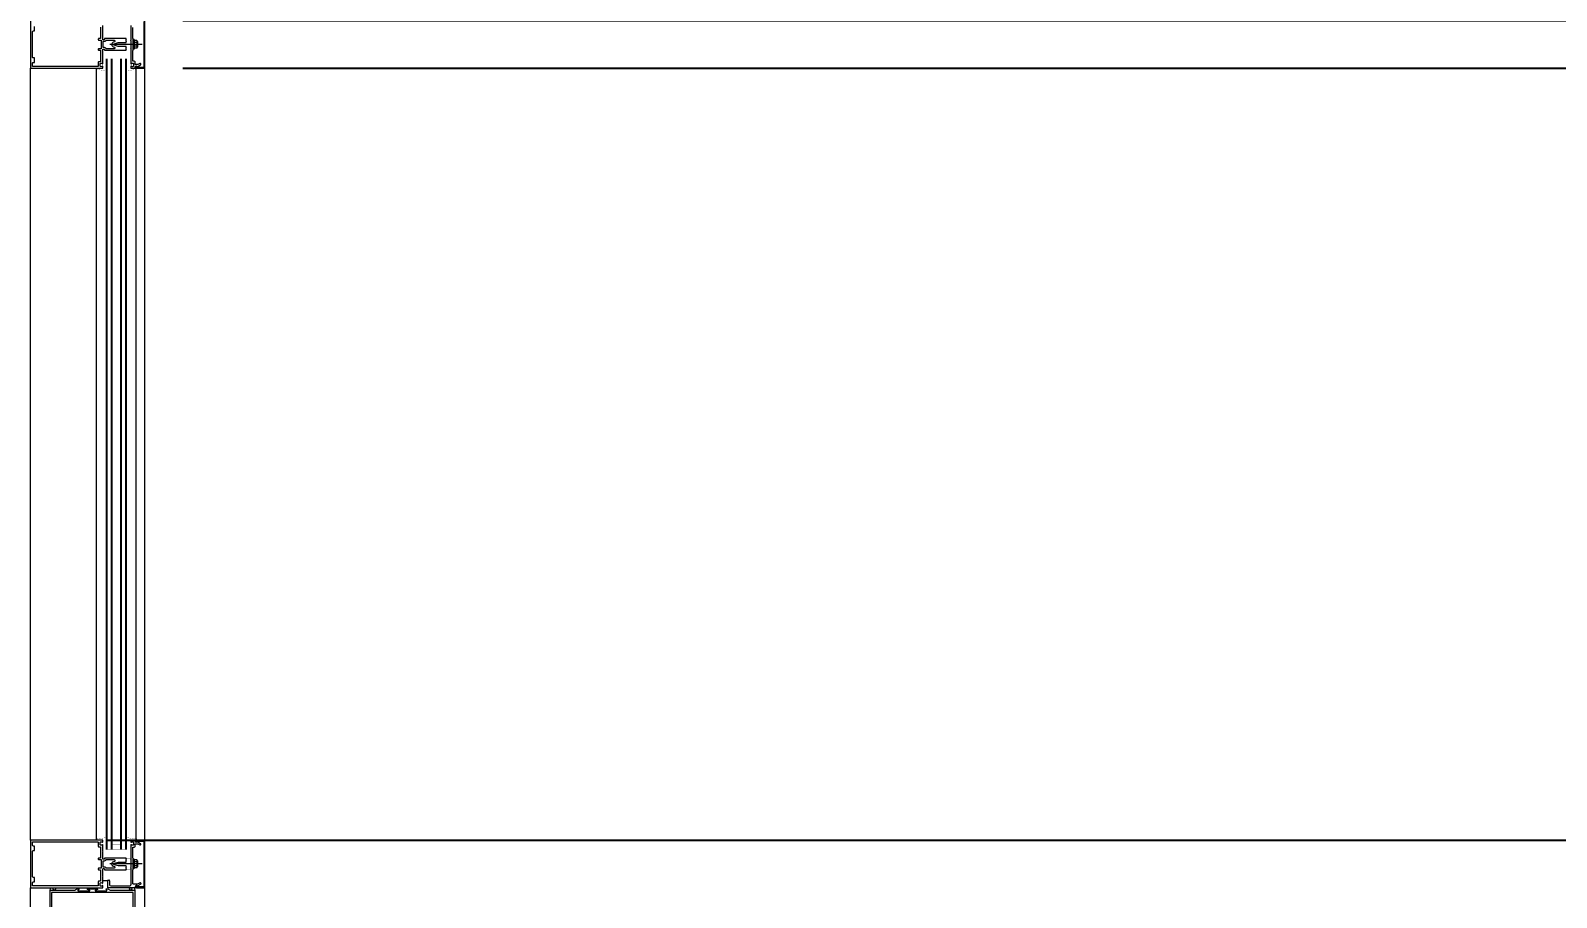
# Model space of a CAD drawing. Header units: inches. Extents: x 3850 to 5846, y -3 to 909.
# Drawn here: x 5628.9 to 5709, y 152.5 to 198 of the extents above; entities that cross this region are included whole.
import ezdxf

# ---------------------------------------------------------------- set-up
doc = ezdxf.new("R2010")
doc.units = ezdxf.units.IN
doc.header["$LTSCALE"] = 0.5
doc.header["$MEASUREMENT"] = 0
doc.layers.get('0').update_dxf_attribs({"lineweight": 18})
doc.layers.get('Defpoints').update_dxf_attribs({"color": 140, "lineweight": 18})
for name, color, linetype, lineweight in [('A-Anno-Dims', 211, 'Continuous', 18), ('A-Detl-Fine', 90, 'Continuous', 18), ('A-Detl-Medm', 31, 'Continuous', 25), ('A-Detl-Thin', 150, 'Continuous', 18), ('A-Detl-Wide', 213, 'Continuous', 50)]:
    doc.layers.add(name, color=color, linetype=linetype, lineweight=lineweight)
doc.styles.add('Arch-Dim', font='romans.shx', dxfattribs={"width": 0.75})
doc.dimstyles.new('Aec-Arch-I-96', dxfattribs={"dimscale": 96, "dimtxt": 0.09375, "dimasz": 0.0625, "dimexe": 0.0625, "dimexo": 0.0625, "dimgap": 0.03125, "dimtad": 1, "dimdec": 4, "dimzin": 3, "dimdsep": 46, "dimlunit": 4, "dimtxsty": 'Arch-Dim', "dimblk": 'ARCHTICK', "dimcen": 0.09375, "dimazin": 2, "dimtfac": 0.75, "dimtdec": 4, "dimtix": 1, "dimtmove": 2, "dimatfit": 2, "dimfxl": 1, "dimtolj": 1, "dimtzin": 0, "dimarcsym": 0})

# ---------------------------------------------------------------- blocks, each defined once
blk = doc.blocks.new('_ArchTick')
at = {"color": 0, "linetype": 'ByBlock', "const_width": 0.15}
blk.add_lwpolyline([(-0.5, -0.5), (0.5, 0.5)], dxfattribs=at)
blk = doc.blocks.new('*D236')
at = {"layer": 'A-Anno-Dims', "color": 0, "lineweight": -2, "transparency": 16777216}
for p, q in [((5636.92, 249.002), (5796.92, 249.002)), ((5794.92, 57), (5794.92, 249.002)), ((5748.92, 57), (5796.92, 57))]:
    blk.add_line(p, q, dxfattribs=at)
at = {"layer": 'Defpoints', "color": 0, "transparency": 16777216}
for p in [(5634.92, 249.002), (5794.92, 249.002), (5746.92, 57)]:
    blk.add_point(p, dxfattribs=at)
at = {"layer": 'A-Anno-Dims', "color": 0, "lineweight": -2, "transparency": 16777216, "xscale": 2, "yscale": 2, "zscale": 2}
for p, rotation in [((5794.92, 249.002), 90), ((5794.92, 57), 270)]:
    blk.add_blockref('_ArchTick', p, dxfattribs=dict(at, rotation=rotation))
at = {"layer": 'A-Anno-Dims', "color": 0, "transparency": 16777216, "insert": (5792.135, 153.001), "char_height": 3, "attachment_point": 5, "rotation": 90, "style": 'Arch-Dim'}
blk.add_mtext('\\A1;16\'-0"', dxfattribs=at)
blk = doc.blocks.new('*D268')
at = {"layer": 'A-Detl-Wide', "color": 0, "lineweight": -2, "transparency": 16777216}
for p, q in [((5636.92, 243), (5784.92, 243)), ((5782.92, 243), (5782.92, 198.499)), ((5636.92, 198.499), (5784.92, 198.499))]:
    blk.add_line(p, q, dxfattribs=at)
at = {"layer": 'Defpoints', "color": 0, "transparency": 16777216}
for p in [(5634.92, 243), (5634.92, 198.499), (5782.92, 198.499)]:
    blk.add_point(p, dxfattribs=at)
at = {"layer": 'A-Detl-Wide', "color": 0, "lineweight": -2, "transparency": 16777216, "xscale": 2, "yscale": 2, "zscale": 2}
for p, rotation in [((5782.92, 243), 90), ((5782.92, 198.499), 270)]:
    blk.add_blockref('_ArchTick', p, dxfattribs=dict(at, rotation=rotation))
at = {"layer": 'A-Detl-Wide', "color": 0, "transparency": 16777216, "insert": (5779.295, 220.75), "char_height": 3, "attachment_point": 5, "rotation": 90, "style": 'Arch-Dim'}
blk.add_mtext('\\A1;3\'-8{\\H0.750000x;\\S1/2;}"', dxfattribs=at)
blk = doc.blocks.new('*D269')
at = {"layer": 'A-Detl-Wide', "color": 0, "lineweight": -2, "transparency": 16777216}
for p, q in [((5782.92, 198.499), (5782.92, 200.499)), ((5636.92, 198.499), (5784.92, 198.499)), ((5782.92, 198.499), (5782.92, 195.999)), ((5636.92, 195.999), (5784.92, 195.999)), ((5782.92, 195.999), (5782.92, 193.999))]:
    blk.add_line(p, q, dxfattribs=at)
at = {"layer": 'Defpoints', "color": 0, "transparency": 16777216}
for p in [(5634.92, 198.499), (5634.92, 195.999), (5782.92, 195.999)]:
    blk.add_point(p, dxfattribs=at)
at = {"layer": 'A-Detl-Wide', "color": 0, "lineweight": -2, "transparency": 16777216, "xscale": 2, "yscale": 2, "zscale": 2}
for p, rotation in [((5782.92, 198.499), 270), ((5782.92, 195.999), 90)]:
    blk.add_blockref('_ArchTick', p, dxfattribs=dict(at, rotation=rotation))
at = {"layer": 'A-Detl-Wide', "color": 0, "transparency": 16777216, "insert": (5779.295, 197.249), "char_height": 3, "attachment_point": 5, "rotation": 90, "style": 'Arch-Dim'}
blk.add_mtext('\\A1;2{\\H0.750000x;\\S1/2;}"', dxfattribs=at)
blk = doc.blocks.new('*D270')
at = {"layer": 'A-Detl-Wide', "color": 0, "lineweight": -2, "transparency": 16777216}
for p, q in [((5782.92, 155.5), (5782.92, 157.5)), ((5632.92, 155.5), (5784.92, 155.5)), ((5782.92, 155.5), (5782.92, 151)), ((5632.396, 151), (5784.92, 151)), ((5782.92, 151), (5782.92, 149))]:
    blk.add_line(p, q, dxfattribs=at)
at = {"layer": 'Defpoints', "color": 0, "transparency": 16777216}
for p in [(5630.92, 155.5), (5630.396, 151), (5782.92, 151)]:
    blk.add_point(p, dxfattribs=at)
at = {"layer": 'A-Detl-Wide', "color": 0, "lineweight": -2, "transparency": 16777216, "xscale": 2, "yscale": 2, "zscale": 2}
for p, rotation in [((5782.92, 155.5), 270), ((5782.92, 151), 90)]:
    blk.add_blockref('_ArchTick', p, dxfattribs=dict(at, rotation=rotation))
at = {"layer": 'A-Detl-Wide', "color": 0, "transparency": 16777216, "insert": (5779.295, 153.25), "char_height": 3, "attachment_point": 5, "rotation": 90, "style": 'Arch-Dim'}
blk.add_mtext('\\A1;4{\\H0.750000x;\\S1/2;}"', dxfattribs=at)
blk = doc.blocks.new('*D272')
at = {"layer": 'A-Detl-Wide', "color": 0, "lineweight": -2, "transparency": 16777216}
for p, q in [((5636.92, 195.999), (5784.92, 195.999)), ((5782.92, 195.999), (5782.92, 155.5)), ((5632.92, 155.5), (5784.92, 155.5))]:
    blk.add_line(p, q, dxfattribs=at)
at = {"layer": 'Defpoints', "color": 0, "transparency": 16777216}
for p in [(5634.92, 195.999), (5630.92, 155.5), (5782.92, 155.5)]:
    blk.add_point(p, dxfattribs=at)
at = {"layer": 'A-Detl-Wide', "color": 0, "lineweight": -2, "transparency": 16777216, "xscale": 2, "yscale": 2, "zscale": 2}
for p, rotation in [((5782.92, 195.999), 90), ((5782.92, 155.5), 270)]:
    blk.add_blockref('_ArchTick', p, dxfattribs=dict(at, rotation=rotation))
at = {"layer": 'A-Detl-Wide', "color": 0, "transparency": 16777216, "insert": (5779.295, 175.749), "char_height": 3, "attachment_point": 5, "rotation": 90, "style": 'Arch-Dim'}
blk.add_mtext('\\A1;3\'-4{\\H0.750000x;\\S1/2;}"', dxfattribs=at)

msp = doc.modelspace()

# ---------------------------------------------------------------- linework, layer by layer
at = {"layer": 'A-Detl-Fine'}
for p, q in [((5634.78148, 197.24921), (5633.08767, 197.24921)), ((5634.35576, 197.50603), (5634.31576, 197.50603)), ((5634.31576, 197.50603), (5634.31576, 197.00603)), ((5634.35576, 197.50603), (5634.35576, 197.00603)), ((5634.49544, 197.45894), (5634.35576, 197.45894)), ((5634.49544, 197.35748), (5634.35576, 197.35748)), ((5634.49544, 197.15456), (5634.35576, 197.15456)), ((5634.49544, 197.05311), (5634.35576, 197.05311)), ((5634.49937, 197.44262), (5634.49937, 197.06943)), ((5634.51807, 197.44262), (5634.49937, 197.44262)), ((5634.51807, 197.06943), (5634.49937, 197.06943)), ((5634.53037, 197.40821), (5634.53037, 197.10383)), ((5634.35576, 197.00603), (5634.31576, 197.00603)), ((5632.38015, 195.9402), (5632.38015, 195.99921)), ((5632.38016, 155.49998), (5632.38015, 195.9402)), ((5634.45967, 155.49998), (5634.45966, 195.93872)), ((5634.47014, 195.9402), (5634.47014, 196.001)), ((5632.38041, 155.55899), (5632.38041, 155.49998)), ((5634.4704, 155.55899), (5634.4704, 155.4982)), ((5634.78174, 154.24998), (5633.08793, 154.24998)), ((5634.35603, 154.50679), (5634.31603, 154.50679)), ((5634.31603, 154.50679), (5634.31603, 154.00679)), ((5634.35603, 154.00679), (5634.31603, 154.00679)), ((5634.35603, 154.50679), (5634.35603, 154.00679)), ((5634.49571, 154.4597), (5634.35603, 154.4597)), ((5634.49571, 154.35825), (5634.35603, 154.35825)), ((5634.49571, 154.15533), (5634.35603, 154.15533)), ((5634.49571, 154.05387), (5634.35603, 154.05387)), ((5634.49963, 154.44338), (5634.49963, 154.07019)), ((5634.51834, 154.44338), (5634.49963, 154.44338)), ((5634.51834, 154.07019), (5634.49963, 154.07019)), ((5634.53063, 154.40897), (5634.53063, 154.1046)), ((5632.97143, 153.36998), (5632.72143, 153.36998))]:
    msp.add_line(p, q, dxfattribs=at)
at = {"layer": 'A-Detl-Fine', "const_width": 0.01111}
for points in [[(5633.94268, 197.55508), (5634.18697, 197.55508)], [(5632.72138, 196.46791), (5632.9199, 196.46791)], [(5634.18675, 196.46791), (5633.94243, 196.46791)], [(5634.18697, 196.94334), (5633.94268, 196.94334)], [(5632.9199, 195.86371), (5632.38015, 195.9402)], [(5633.9199, 195.86223), (5634.47014, 195.9402)], [(5632.92017, 155.63548), (5632.38041, 155.55899)], [(5633.92017, 155.63696), (5634.4704, 155.55899)], [(5632.72165, 155.03129), (5632.92017, 155.03129)], [(5634.18701, 155.03129), (5633.9427, 155.03129)], [(5633.94294, 154.55585), (5634.18724, 154.55585)], [(5634.18724, 153.94411), (5633.94294, 153.94411)]]:
    msp.add_lwpolyline(points, dxfattribs=at)
at = {"layer": 'A-Detl-Fine', "linetype": 'Continuous', "const_width": 0.01111}
for points in [[(5633.94268, 197.49402), (5633.94268, 197.55508)], [(5633.94268, 196.94334), (5633.94268, 197.00443)], [(5633.94294, 154.49478), (5633.94294, 154.55585)], [(5633.94294, 153.94411), (5633.94294, 154.0052)]]:
    msp.add_lwpolyline(points, dxfattribs=at)
at = {"layer": 'A-Detl-Fine'}
for centre in [(5630.17017, 152.93748), (5634.17, 152.93748)]:
    msp.add_circle(centre, 0.0625, dxfattribs=at)
for centre, radius, start, end in [((5634.47606, 197.40821), 0.05431, 290.9107, 69.0893), ((5634.36552, 197.25603), 0.16485, 322.0123, 37.9877), ((5634.47606, 197.10383), 0.05431, 290.9107, 69.0893), ((5634.47632, 154.40897), 0.05431, 290.9107, 69.0893), ((5634.36578, 154.25679), 0.16485, 322.0123, 37.9877), ((5634.47632, 154.1046), 0.05431, 290.9107, 69.0893), ((5629.87479, 152.93748), 0.09338, 317.9864211, 42.0135789), ((5634.46555, 152.93748), 0.09338, 137.9864211, 222.0135789)]:
    msp.add_arc(centre, radius, start, end, dxfattribs=at)
at = {"layer": 'A-Detl-Medm', "linetype": 'Continuous'}
for p, q in [((5632.91991, 155.01137), (5632.9199, 196.48783)), ((5633.1699, 196.48783), (5633.16991, 155.01137)), ((5633.66991, 155.01137), (5633.6699, 196.48783)), ((5633.9199, 196.48783), (5633.91991, 155.01137))]:
    msp.add_line(p, q, dxfattribs=at)
at = {"layer": 'A-Detl-Medm', "linetype": 'Continuous', "const_width": 0.01111}
for points in [[(5632.9199, 196.48783), (5633.9199, 196.48783)], [(5633.1699, 196.24353), (5633.6699, 196.24353)], [(5632.92017, 155.01137), (5633.92017, 155.01137)], [(5633.17017, 155.25566), (5633.67017, 155.25566)]]:
    msp.add_lwpolyline(points, dxfattribs=at)
at = {"layer": 'A-Detl-Thin'}
for p, q in [((5628.91958, 198.49921), (5628.91958, 195.99921)), ((5629.01731, 196.6002), (5629.01731, 197.8982)), ((5629.01731, 197.8982), (5629.01735, 197.8982)), ((5629.01735, 197.8982), (5629.02533, 197.92779)), ((5629.02533, 197.92779), (5629.04636, 197.94883)), ((5629.04636, 197.94883), (5629.07595, 197.95683)), ((5629.07595, 197.95683), (5629.07595, 197.95684)), ((5629.07595, 197.95684), (5629.13458, 197.95684)), ((5629.13458, 197.95684), (5629.13458, 198.1865)), ((5632.599, 198.15228), (5632.599, 197.55508)), ((5632.70649, 197.88844), (5632.72116, 197.90311)), ((5632.72116, 197.87378), (5632.70649, 197.88844)), ((5632.72116, 197.90311), (5632.72116, 198.24708)), ((5632.72116, 197.50623), (5632.72116, 197.87378)), ((5634.86126, 198.45033), (5634.86126, 196.04807)), ((5634.9199, 195.99921), (5634.9199, 198.49921)), ((5632.47688, 197.53554), (5632.47685, 197.53554)), ((5632.47685, 197.53554), (5632.47685, 197.49645)), ((5632.47685, 197.49645), (5632.47686, 197.49645)), ((5632.47686, 197.49645), (5632.47954, 197.4866)), ((5632.47954, 197.54539), (5632.47688, 197.53554)), ((5632.48654, 197.55239), (5632.47954, 197.54539)), ((5632.47954, 197.4866), (5632.48654, 197.4796)), ((5632.49639, 197.55506), (5632.48654, 197.55239)), ((5632.48654, 197.4796), (5632.49639, 197.47694)), ((5632.599, 197.55508), (5632.49639, 197.55508)), ((5632.49639, 197.55508), (5632.49639, 197.55506)), ((5632.49639, 197.47694), (5632.49639, 197.47692)), ((5632.49639, 197.47692), (5632.62343, 197.47692)), ((5632.62343, 197.47692), (5632.62343, 197.02153)), ((5632.72249, 197.5013), (5632.72116, 197.50623)), ((5632.78565, 197.39874), (5632.72116, 197.39874)), ((5632.72116, 197.39874), (5632.72116, 197.09971)), ((5632.72116, 197.09971), (5632.78565, 197.09971)), ((5632.726, 197.4978), (5632.72249, 197.5013)), ((5632.73092, 197.49646), (5632.726, 197.4978)), ((5632.73092, 197.49645), (5632.73092, 197.49646)), ((5632.78565, 197.49645), (5632.73092, 197.49645)), ((5632.78565, 197.09971), (5632.78563, 197.09969)), ((5632.78563, 197.09969), (5632.82433, 197.09253)), ((5632.79058, 197.49781), (5632.78565, 197.49648)), ((5632.78565, 197.49648), (5632.78565, 197.49645)), ((5632.78569, 197.39875), (5632.78565, 197.39874)), ((5632.82438, 197.40595), (5632.78569, 197.39875)), ((5632.79408, 197.5013), (5632.79058, 197.49781)), ((5632.7954, 197.50623), (5632.79408, 197.5013)), ((5632.79542, 197.50623), (5632.7954, 197.50623)), ((5632.79543, 197.54532), (5632.79542, 197.54532)), ((5632.79542, 197.54532), (5632.79542, 197.50623)), ((5632.79678, 197.55024), (5632.79543, 197.54532)), ((5632.80028, 197.55374), (5632.79678, 197.55024)), ((5632.8052, 197.55508), (5632.80028, 197.55374)), ((5633.94268, 197.55508), (5632.8052, 197.55508)), ((5632.82433, 197.09253), (5632.85738, 197.07231)), ((5632.85742, 197.4262), (5632.82438, 197.40595)), ((5632.85738, 197.07231), (5632.88138, 197.04111)), ((5632.8814, 197.45741), (5632.85742, 197.4262)), ((5632.8814, 197.45737), (5632.8814, 197.45741)), ((5633.33434, 197.45737), (5632.8814, 197.45737)), ((5633.18254, 197.27407), (5633.19946, 197.321)), ((5633.18254, 197.22436), (5633.18254, 197.27407)), ((5633.19946, 197.17743), (5633.18254, 197.22436)), ((5633.19946, 197.321), (5633.23329, 197.35956)), ((5633.23329, 197.13886), (5633.19946, 197.17743)), ((5633.23329, 197.35956), (5633.28404, 197.3842)), ((5633.28404, 197.11422), (5633.23329, 197.13886)), ((5633.28164, 197.26629), (5633.30933, 197.2898)), ((5633.28164, 197.23214), (5633.28164, 197.26629)), ((5633.30933, 197.20863), (5633.28164, 197.23214)), ((5633.28403, 197.38422), (5633.34192, 197.39972)), ((5633.28404, 197.3842), (5633.28403, 197.38422)), ((5633.34192, 197.0987), (5633.28403, 197.11422)), ((5633.28403, 197.11422), (5633.28404, 197.11422)), ((5633.30933, 197.28982), (5633.52247, 197.34694)), ((5633.30933, 197.2898), (5633.30933, 197.28982)), ((5633.30933, 197.20861), (5633.30933, 197.20863)), ((5633.52247, 197.1515), (5633.30933, 197.20861)), ((5633.33434, 197.45733), (5633.33434, 197.45737)), ((5633.35888, 197.44437), (5633.33434, 197.45733)), ((5633.33434, 197.04109), (5633.35889, 197.05406)), ((5633.34192, 197.39972), (5633.34193, 197.39974)), ((5633.34192, 197.09868), (5633.34192, 197.0987)), ((5633.36227, 197.07981), (5633.34192, 197.09868)), ((5633.34193, 197.39974), (5633.36228, 197.41863)), ((5633.36228, 197.41863), (5633.35888, 197.44437)), ((5633.35889, 197.05406), (5633.36227, 197.07981)), ((5633.52247, 197.34694), (5633.94268, 197.34694)), ((5633.94268, 197.1515), (5633.52247, 197.1515)), ((5633.94268, 197.51599), (5633.94268, 197.55508)), ((5633.95734, 197.50135), (5633.94268, 197.51599)), ((5633.94268, 197.48668), (5633.95734, 197.50135)), ((5633.94268, 197.41534), (5633.94268, 197.48668)), ((5633.95734, 197.40068), (5633.94268, 197.41534)), ((5633.94268, 197.38604), (5633.95734, 197.40068)), ((5633.94268, 197.34694), (5633.94268, 197.38604)), ((5633.94268, 197.11241), (5633.94268, 197.1515)), ((5633.95734, 197.09774), (5633.94268, 197.11241)), ((5633.94268, 197.08308), (5633.95734, 197.09774)), ((5633.94268, 197.01176), (5633.94268, 197.08308)), ((5629.01735, 196.6002), (5629.01731, 196.6002)), ((5629.01731, 196.09694), (5629.01731, 196.25329)), ((5629.01731, 196.25329), (5629.01735, 196.25329)), ((5629.02533, 196.57062), (5629.01735, 196.6002)), ((5629.01735, 196.25329), (5629.02533, 196.28287)), ((5629.04636, 196.54958), (5629.02533, 196.57062)), ((5629.02533, 196.28287), (5629.04636, 196.30391)), ((5629.07595, 196.54158), (5629.04636, 196.54958)), ((5629.04636, 196.30391), (5629.07595, 196.31191)), ((5629.07595, 196.54156), (5629.07595, 196.54158)), ((5629.13458, 196.54156), (5629.07595, 196.54156)), ((5629.07595, 196.31191), (5629.07595, 196.31193)), ((5629.07595, 196.31193), (5629.13458, 196.31193)), ((5629.13458, 196.31193), (5629.13458, 196.54156)), ((5632.47688, 197.00198), (5632.47685, 197.00198)), ((5632.47685, 197.00198), (5632.47685, 196.96289)), ((5632.47685, 196.96289), (5632.47686, 196.96289)), ((5632.47688, 196.32657), (5632.47685, 196.32657)), ((5632.47685, 196.32657), (5632.47685, 196.12625)), ((5632.47686, 196.96289), (5632.47954, 196.95304)), ((5632.47954, 197.01183), (5632.47688, 197.00198)), ((5632.47954, 196.33642), (5632.47688, 196.32657)), ((5632.48654, 197.01883), (5632.47954, 197.01183)), ((5632.47954, 196.95304), (5632.48654, 196.94604)), ((5632.48654, 196.34343), (5632.47954, 196.33642)), ((5632.49639, 197.02151), (5632.48654, 197.01883)), ((5632.48654, 196.94604), (5632.49639, 196.94338)), ((5632.49639, 196.3461), (5632.48654, 196.34343)), ((5632.62343, 197.02153), (5632.49639, 197.02153)), ((5632.49639, 197.02153), (5632.49639, 197.02151)), ((5632.49639, 196.94338), (5632.49639, 196.94334)), ((5632.49639, 196.94334), (5632.599, 196.94334)), ((5632.599, 196.34612), (5632.49639, 196.34612)), ((5632.49639, 196.34612), (5632.49639, 196.3461)), ((5632.58124, 196.24277), (5632.59877, 196.2603)), ((5632.59877, 196.2603), (5632.62343, 196.26696)), ((5632.599, 196.94334), (5632.599, 196.34612)), ((5632.62343, 196.26696), (5632.6337, 196.26696)), ((5632.6337, 196.26696), (5632.6337, 196.26695)), ((5632.6337, 196.26695), (5632.6566, 196.26393)), ((5632.6566, 196.26393), (5632.67776, 196.25513)), ((5632.67776, 196.25513), (5632.69606, 196.24102)), ((5632.70649, 196.60998), (5632.72116, 196.62463)), ((5632.72116, 196.59532), (5632.70649, 196.60998)), ((5632.71669, 196.24079), (5632.72112, 196.25133)), ((5632.72112, 196.25133), (5632.72116, 196.25133)), ((5632.72116, 196.99222), (5632.72249, 196.99714)), ((5632.72116, 196.62463), (5632.72116, 196.99222)), ((5632.72116, 196.25133), (5632.72116, 196.59532)), ((5632.72249, 196.99714), (5632.726, 197.00065)), ((5632.726, 197.00065), (5632.73092, 197.00198)), ((5632.73092, 197.00198), (5632.78565, 197.00198)), ((5632.78565, 197.00198), (5632.78565, 197.00196)), ((5632.78565, 197.00196), (5632.79058, 197.00064)), ((5632.79058, 197.00064), (5632.79408, 196.99714)), ((5632.79408, 196.99714), (5632.7954, 196.99222)), ((5632.7954, 196.99222), (5632.79542, 196.99222)), ((5632.79542, 196.99222), (5632.79542, 196.95313)), ((5632.79542, 196.95313), (5632.79543, 196.95313)), ((5632.79543, 196.95313), (5632.79678, 196.9482)), ((5632.79678, 196.9482), (5632.80028, 196.94471)), ((5632.80028, 196.94471), (5632.8052, 196.94338)), ((5632.8052, 196.94338), (5632.8052, 196.94334)), ((5632.8052, 196.94334), (5633.94268, 196.94334)), ((5632.88138, 197.04111), (5632.8814, 197.04107)), ((5632.8814, 197.04107), (5633.33434, 197.04107)), ((5633.33434, 197.04107), (5633.33434, 197.04109)), ((5633.95734, 196.9971), (5633.94268, 197.01176)), ((5633.94268, 196.98243), (5633.95734, 196.9971)), ((5633.94268, 196.94334), (5633.94268, 196.98243)), ((5628.91958, 195.99921), (5632.70161, 195.99921)), ((5628.91985, 155.49998), (5628.91982, 195.99921)), ((5632.44753, 196.09694), (5629.01731, 196.09694)), ((5632.46233, 196.10096), (5632.44753, 196.09696)), ((5632.44753, 196.09696), (5632.44753, 196.09694)), ((5632.47285, 196.11147), (5632.46233, 196.10096)), ((5632.47683, 196.12625), (5632.47285, 196.11147)), ((5632.47685, 196.12625), (5632.47683, 196.12625)), ((5632.57457, 196.13211), (5632.57457, 196.21811)), ((5632.57457, 196.21811), (5632.57459, 196.21811)), ((5632.57459, 196.13211), (5632.57457, 196.13211)), ((5632.57459, 196.21811), (5632.58124, 196.24277)), ((5632.58124, 196.10745), (5632.57459, 196.13211)), ((5632.59877, 196.08992), (5632.58124, 196.10745)), ((5632.62343, 196.08325), (5632.59877, 196.08992)), ((5632.6337, 196.08325), (5632.62343, 196.08325)), ((5632.63372, 196.08327), (5632.6337, 196.08325)), ((5632.65664, 196.0863), (5632.63372, 196.08327)), ((5632.67781, 196.09511), (5632.65664, 196.0863)), ((5632.69611, 196.10925), (5632.67781, 196.09511)), ((5632.69606, 196.24102), (5632.69611, 196.24102)), ((5632.69611, 196.24102), (5632.70669, 196.23667)), ((5632.70669, 196.11355), (5632.69611, 196.1092)), ((5632.69611, 196.1092), (5632.69611, 196.10925)), ((5632.70161, 195.99925), (5632.71146, 196.00192)), ((5632.70161, 195.99921), (5632.70161, 195.99925)), ((5632.70669, 196.23667), (5632.71669, 196.24079)), ((5632.71669, 196.10943), (5632.70669, 196.11355)), ((5632.71146, 196.00192), (5632.71846, 196.00891)), ((5632.72112, 196.09889), (5632.71669, 196.10943)), ((5632.71846, 196.00891), (5632.72112, 196.01876)), ((5632.72116, 196.09889), (5632.72112, 196.09889)), ((5632.72112, 196.01876), (5632.72116, 196.01876)), ((5632.72116, 196.01876), (5632.72116, 196.09889)), ((5634.42742, 196.0774), (5634.42738, 196.0774)), ((5634.42738, 196.0774), (5634.42738, 196.05785)), ((5634.42738, 196.05785), (5634.42742, 196.05785)), ((5634.43275, 196.0971), (5634.42742, 196.0774)), ((5634.42742, 196.05785), (5634.43543, 196.02828)), ((5634.44676, 196.11111), (5634.43275, 196.0971)), ((5634.43543, 196.02828), (5634.45645, 196.00726)), ((5634.46647, 196.11645), (5634.44676, 196.11111)), ((5634.48601, 195.99925), (5634.45644, 196.00726)), ((5634.45645, 196.00726), (5634.48601, 195.99925)), ((5634.48618, 196.11112), (5634.46647, 196.11645)), ((5634.48601, 195.99925), (5634.48601, 195.99921)), ((5634.48601, 195.99921), (5634.48601, 195.99925)), ((5634.48601, 195.99921), (5634.9199, 195.99921)), ((5634.50018, 196.09712), (5634.48618, 196.11112)), ((5634.50553, 196.0774), (5634.50018, 196.09712)), ((5634.50554, 196.0774), (5634.50553, 196.0774)), ((5634.50554, 196.04807), (5634.50554, 196.0774)), ((5634.86126, 196.04807), (5634.50554, 196.04807)), ((5634.91991, 155.49998), (5634.9199, 195.99921)), ((5632.70188, 155.49998), (5628.91985, 155.49998)), ((5628.91985, 155.49998), (5628.91985, 152.99998)), ((5629.01757, 155.2459), (5629.01757, 155.40225)), ((5629.01757, 155.40225), (5632.4478, 155.40225)), ((5632.4478, 155.40225), (5632.4478, 155.40223)), ((5632.4478, 155.40223), (5632.46259, 155.39824)), ((5632.46259, 155.39824), (5632.4731, 155.38773)), ((5632.58151, 155.39172), (5632.59904, 155.40926)), ((5632.59904, 155.40926), (5632.62369, 155.41592)), ((5632.62369, 155.41592), (5632.63396, 155.41592)), ((5632.63396, 155.41592), (5632.63396, 155.4159)), ((5632.63396, 155.4159), (5632.65686, 155.41289)), ((5632.65686, 155.41289), (5632.67802, 155.40409)), ((5632.67802, 155.40409), (5632.69632, 155.38998)), ((5632.70188, 155.49994), (5632.70188, 155.49998)), ((5632.71172, 155.49728), (5632.70188, 155.49994)), ((5632.71872, 155.49028), (5632.71172, 155.49728)), ((5632.71695, 155.38977), (5632.72139, 155.4003)), ((5632.72139, 155.48043), (5632.71872, 155.49028)), ((5632.72143, 155.48043), (5632.72139, 155.48043)), ((5632.72139, 155.4003), (5632.72143, 155.4003)), ((5632.72143, 155.4003), (5632.72143, 155.48043)), ((5634.18728, 155.48043), (5634.18724, 155.48043)), ((5634.18724, 155.48043), (5634.18724, 155.4003)), ((5634.18724, 155.4003), (5634.18726, 155.4003)), ((5634.18726, 155.4003), (5634.19171, 155.38977)), ((5634.18994, 155.49028), (5634.18728, 155.48043)), ((5634.19694, 155.49728), (5634.18994, 155.49028)), ((5634.20678, 155.49994), (5634.19694, 155.49728)), ((5634.38855, 155.49998), (5634.20678, 155.49998)), ((5634.20678, 155.49998), (5634.20678, 155.49994)), ((5634.21232, 155.38994), (5634.23061, 155.40407)), ((5634.23061, 155.40407), (5634.25177, 155.41287)), ((5634.25177, 155.41287), (5634.2747, 155.4159)), ((5634.2747, 155.4159), (5634.2747, 155.41592)), ((5634.2747, 155.41592), (5634.28497, 155.41592)), ((5634.28497, 155.41592), (5634.28497, 155.4159)), ((5634.28497, 155.4159), (5634.30961, 155.40926)), ((5634.30961, 155.40926), (5634.32714, 155.39173)), ((5634.38855, 155.49994), (5634.38855, 155.49998)), ((5634.40333, 155.49594), (5634.38855, 155.49994)), ((5634.41384, 155.48544), (5634.40333, 155.49594)), ((5634.41784, 155.47065), (5634.41384, 155.48544)), ((5634.41786, 155.47065), (5634.41784, 155.47065)), ((5634.41786, 155.43156), (5634.41786, 155.47065)), ((5634.4179, 155.43156), (5634.41786, 155.43156)), ((5634.43862, 155.39128), (5634.4179, 155.43156)), ((5634.42766, 155.44134), (5634.42764, 155.44134)), ((5634.42764, 155.44134), (5634.42764, 155.42179)), ((5634.42764, 155.42179), (5634.42768, 155.42179)), ((5634.43569, 155.47091), (5634.42766, 155.44134)), ((5634.42768, 155.42179), (5634.43301, 155.40208)), ((5634.43301, 155.40208), (5634.44703, 155.38807)), ((5634.45671, 155.49193), (5634.43569, 155.47091)), ((5634.48628, 155.49994), (5634.45671, 155.49193)), ((5634.51301, 155.41596), (5634.4805, 155.38441)), ((5634.92017, 155.49998), (5634.48628, 155.49998)), ((5634.48628, 155.49998), (5634.48628, 155.49994)), ((5634.48645, 155.38808), (5634.50046, 155.40209)), ((5634.50046, 155.40209), (5634.50579, 155.42179)), ((5634.50579, 155.42179), (5634.50581, 155.42179)), ((5634.50581, 155.42179), (5634.50581, 155.4511)), ((5634.50581, 155.4511), (5634.86153, 155.4511)), ((5634.51303, 155.41592), (5634.51301, 155.41596)), ((5634.69149, 155.3129), (5634.51303, 155.41592)), ((5634.86153, 155.4511), (5634.86153, 153.04884)), ((5634.92017, 152.99998), (5634.92017, 155.49998)), ((5629.01761, 155.2459), (5629.01757, 155.2459)), ((5629.01757, 153.60097), (5629.01757, 154.89897)), ((5629.01757, 154.89897), (5629.01761, 154.89897)), ((5629.0256, 155.21632), (5629.01761, 155.2459)), ((5629.01761, 154.89897), (5629.0256, 154.92855)), ((5629.04663, 155.19528), (5629.0256, 155.21632)), ((5629.0256, 154.92855), (5629.04663, 154.94959)), ((5629.07621, 155.18728), (5629.04663, 155.19528)), ((5629.04663, 154.94959), (5629.07621, 154.95759)), ((5629.07621, 155.18726), (5629.07621, 155.18728)), ((5629.13485, 155.18726), (5629.07621, 155.18726)), ((5629.07621, 154.95759), (5629.07621, 154.95761)), ((5629.07621, 154.95761), (5629.13485, 154.95761)), ((5629.13485, 154.95761), (5629.13485, 155.18726)), ((5632.4731, 155.38773), (5632.47709, 155.37294)), ((5632.47709, 155.37294), (5632.47711, 155.37294)), ((5632.47711, 155.37294), (5632.47711, 155.1726)), ((5632.47711, 155.1726), (5632.47713, 155.1726)), ((5632.47713, 155.1726), (5632.4798, 155.16275)), ((5632.4798, 155.16275), (5632.48681, 155.15575)), ((5632.48681, 155.15575), (5632.49665, 155.15309)), ((5632.49665, 155.15309), (5632.49665, 155.15305)), ((5632.49665, 155.15305), (5632.59927, 155.15305)), ((5632.57484, 155.28108), (5632.57484, 155.36707)), ((5632.57484, 155.36707), (5632.57486, 155.36707)), ((5632.57486, 155.28108), (5632.57484, 155.28108)), ((5632.57486, 155.36707), (5632.58151, 155.39172)), ((5632.58151, 155.25642), (5632.57486, 155.28108)), ((5632.59904, 155.23889), (5632.58151, 155.25642)), ((5632.62369, 155.23223), (5632.59904, 155.23889)), ((5632.59927, 155.15305), (5632.59927, 154.55585)), ((5632.62369, 155.23221), (5632.62369, 155.23223)), ((5632.63396, 155.23221), (5632.62369, 155.23221)), ((5632.63398, 155.23223), (5632.63396, 155.23221)), ((5632.65691, 155.23526), (5632.63398, 155.23223)), ((5632.67808, 155.24407), (5632.65691, 155.23526)), ((5632.69638, 155.25821), (5632.67808, 155.24407)), ((5632.69632, 155.38998), (5632.69638, 155.39)), ((5632.69638, 155.39), (5632.70696, 155.38564)), ((5632.70696, 155.2625), (5632.69638, 155.25815)), ((5632.69638, 155.25815), (5632.69638, 155.25821)), ((5632.70676, 154.88921), (5632.72143, 154.90387)), ((5632.72143, 154.87455), (5632.70676, 154.88921)), ((5632.70696, 155.38564), (5632.71695, 155.38977)), ((5632.71695, 155.25838), (5632.70696, 155.2625)), ((5632.72139, 155.24785), (5632.71695, 155.25838)), ((5632.72143, 155.24785), (5632.72139, 155.24785)), ((5632.72143, 154.90387), (5632.72143, 155.24785)), ((5632.72143, 154.507), (5632.72143, 154.87455)), ((5634.18728, 155.24785), (5634.18724, 155.24785)), ((5634.18724, 155.24785), (5634.18724, 154.46987)), ((5634.19171, 155.25838), (5634.18728, 155.24785)), ((5634.19171, 155.38977), (5634.2017, 155.38564)), ((5634.2017, 155.2625), (5634.19171, 155.25838)), ((5634.2017, 155.38564), (5634.21228, 155.39)), ((5634.21228, 155.25815), (5634.2017, 155.2625)), ((5634.21228, 155.39), (5634.21232, 155.38994)), ((5634.21232, 155.25819), (5634.21228, 155.25815)), ((5634.23062, 155.24405), (5634.21232, 155.25819)), ((5634.25179, 155.23525), (5634.23062, 155.24405)), ((5634.2747, 155.23223), (5634.25179, 155.23525)), ((5634.2747, 155.23221), (5634.2747, 155.23223)), ((5634.28497, 155.23221), (5634.2747, 155.23221)), ((5634.30963, 155.23891), (5634.28497, 155.23224)), ((5634.28497, 155.23224), (5634.28497, 155.23221)), ((5634.28497, 154.56758), (5634.28497, 155.1345)), ((5634.28497, 155.1345), (5634.35925, 155.1345)), ((5634.32716, 155.25644), (5634.30963, 155.23891)), ((5634.32714, 155.39173), (5634.3338, 155.36707)), ((5634.3338, 155.28108), (5634.32716, 155.25644)), ((5634.3338, 155.36707), (5634.33382, 155.36707)), ((5634.33382, 155.28108), (5634.3338, 155.28108)), ((5634.33382, 155.36707), (5634.33382, 155.28108)), ((5634.35925, 155.13452), (5634.38883, 155.14253)), ((5634.35925, 155.1345), (5634.35925, 155.13452)), ((5634.38883, 155.14253), (5634.40985, 155.16356)), ((5634.40985, 155.16356), (5634.41784, 155.19313)), ((5634.41784, 155.19313), (5634.41786, 155.19312)), ((5634.41786, 155.19312), (5634.41786, 155.30452)), ((5634.41786, 155.30452), (5634.54962, 155.30452)), ((5634.4805, 155.38441), (5634.43862, 155.39128)), ((5634.44703, 155.38807), (5634.46674, 155.38274)), ((5634.46674, 155.38274), (5634.48645, 155.38808)), ((5634.54962, 155.30452), (5634.65239, 155.24519)), ((5634.65239, 155.24519), (5634.65241, 155.24521)), ((5634.65241, 155.24521), (5634.67216, 155.23998)), ((5634.67216, 155.23998), (5634.69129, 155.24512)), ((5634.69129, 155.24512), (5634.70578, 155.25952)), ((5634.69147, 155.31288), (5634.69149, 155.3129)), ((5634.70587, 155.29839), (5634.69147, 155.31288)), ((5634.70578, 155.25952), (5634.711, 155.27926)), ((5634.711, 155.27926), (5634.70587, 155.29839)), ((5632.47715, 154.53631), (5632.47711, 154.53631)), ((5632.47711, 154.53631), (5632.47711, 154.49721)), ((5632.47711, 154.49721), (5632.47713, 154.49721)), ((5632.47715, 154.00275), (5632.47711, 154.00275)), ((5632.47711, 154.00275), (5632.47711, 153.96366)), ((5632.47711, 153.96366), (5632.47713, 153.96366)), ((5632.47713, 154.49721), (5632.4798, 154.48737)), ((5632.47713, 153.96366), (5632.4798, 153.95381)), ((5632.47981, 154.54615), (5632.47715, 154.53631)), ((5632.47981, 154.0126), (5632.47715, 154.00275)), ((5632.4798, 154.48737), (5632.48681, 154.48037)), ((5632.4798, 153.95381), (5632.48681, 153.94681)), ((5632.48681, 154.55316), (5632.47981, 154.54615)), ((5632.48681, 154.0196), (5632.47981, 154.0126)), ((5632.49665, 154.55583), (5632.48681, 154.55316)), ((5632.48681, 154.48037), (5632.49665, 154.47771)), ((5632.49665, 154.02228), (5632.48681, 154.0196)), ((5632.48681, 153.94681), (5632.49665, 153.94415)), ((5632.59927, 154.55585), (5632.49665, 154.55585)), ((5632.49665, 154.55585), (5632.49665, 154.55583)), ((5632.49665, 154.47771), (5632.49665, 154.47769)), ((5632.49665, 154.47769), (5632.62369, 154.47769)), ((5632.62369, 154.0223), (5632.49665, 154.0223)), ((5632.49665, 154.0223), (5632.49665, 154.02228)), ((5632.49665, 153.94415), (5632.49665, 153.94411)), ((5632.49665, 153.94411), (5632.59927, 153.94411)), ((5632.59927, 153.94411), (5632.59927, 153.34689)), ((5632.62369, 154.47769), (5632.62369, 154.0223)), ((5632.72276, 154.50207), (5632.72143, 154.507)), ((5632.78592, 154.3995), (5632.72143, 154.3995)), ((5632.72143, 154.3995), (5632.72143, 154.10048)), ((5632.72143, 154.10048), (5632.78592, 154.10048)), ((5632.72143, 153.99298), (5632.72276, 153.99791)), ((5632.72143, 153.6254), (5632.72143, 153.99298)), ((5632.72626, 154.49857), (5632.72276, 154.50207)), ((5632.72276, 153.99791), (5632.72626, 154.00141)), ((5632.73119, 154.49723), (5632.72626, 154.49857)), ((5632.72626, 154.00141), (5632.73119, 154.00275)), ((5632.73119, 154.49721), (5632.73119, 154.49723)), ((5632.78592, 154.49721), (5632.73119, 154.49721)), ((5632.73119, 154.00275), (5632.78592, 154.00275)), ((5632.78592, 154.10048), (5632.7859, 154.10046)), ((5632.7859, 154.10046), (5632.82459, 154.09329)), ((5632.79084, 154.49857), (5632.78592, 154.49725)), ((5632.78592, 154.49725), (5632.78592, 154.49721)), ((5632.78595, 154.39952), (5632.78592, 154.3995)), ((5632.78592, 154.00275), (5632.78592, 154.00273)), ((5632.78592, 154.00273), (5632.79084, 154.00141)), ((5632.82465, 154.40672), (5632.78595, 154.39952)), ((5632.79434, 154.50207), (5632.79084, 154.49857)), ((5632.79084, 154.00141), (5632.79434, 153.99791)), ((5632.79566, 154.507), (5632.79434, 154.50207)), ((5632.79434, 153.99791), (5632.79566, 153.99298)), ((5632.79568, 154.507), (5632.79566, 154.507)), ((5632.79566, 153.99298), (5632.79568, 153.99298)), ((5632.7957, 154.54609), (5632.79568, 154.54609)), ((5632.79568, 154.54609), (5632.79568, 154.507)), ((5632.79568, 153.99298), (5632.79568, 153.95389)), ((5632.79568, 153.95389), (5632.7957, 153.95389)), ((5632.79704, 154.55101), (5632.7957, 154.54609)), ((5632.7957, 153.95389), (5632.79704, 153.94897)), ((5632.80054, 154.55451), (5632.79704, 154.55101)), ((5632.79704, 153.94897), (5632.80054, 153.94548)), ((5632.80546, 154.55585), (5632.80054, 154.55451)), ((5632.80054, 153.94548), (5632.80546, 153.94415)), ((5633.94294, 154.55585), (5632.80546, 154.55585)), ((5632.80546, 153.94415), (5632.80546, 153.94411)), ((5632.80546, 153.94411), (5633.94294, 153.94411)), ((5632.82459, 154.09329), (5632.85764, 154.07307)), ((5632.85768, 154.42697), (5632.82465, 154.40672)), ((5632.85764, 154.07307), (5632.88165, 154.04188)), ((5632.88166, 154.45818), (5632.85768, 154.42697)), ((5632.88165, 154.04188), (5632.88166, 154.04184)), ((5632.88166, 154.45814), (5632.88166, 154.45818)), ((5633.33461, 154.45814), (5632.88166, 154.45814)), ((5632.88166, 154.04184), (5633.33461, 154.04184)), ((5633.18281, 154.27484), (5633.19973, 154.32176)), ((5633.18281, 154.22513), (5633.18281, 154.27484)), ((5633.19973, 154.1782), (5633.18281, 154.22513)), ((5633.19973, 154.32176), (5633.23356, 154.36033)), ((5633.23356, 154.13963), (5633.19973, 154.1782)), ((5633.23356, 154.36033), (5633.28431, 154.38497)), ((5633.28431, 154.11499), (5633.23356, 154.13963)), ((5633.2819, 154.26706), (5633.3096, 154.29057)), ((5633.2819, 154.2329), (5633.2819, 154.26706)), ((5633.3096, 154.20939), (5633.2819, 154.2329)), ((5633.28429, 154.38499), (5633.34218, 154.40049)), ((5633.28431, 154.38497), (5633.28429, 154.38499)), ((5633.34218, 154.09947), (5633.28429, 154.11499)), ((5633.28429, 154.11499), (5633.28431, 154.11499)), ((5633.3096, 154.29059), (5633.52273, 154.34771)), ((5633.3096, 154.29057), (5633.3096, 154.29059)), ((5633.3096, 154.20937), (5633.3096, 154.20939)), ((5633.52273, 154.15227), (5633.3096, 154.20937)), ((5633.33461, 154.4581), (5633.33461, 154.45814)), ((5633.35915, 154.44514), (5633.33461, 154.4581)), ((5633.33461, 154.04186), (5633.35915, 154.05483)), ((5633.33461, 154.04184), (5633.33461, 154.04186)), ((5633.34218, 154.40049), (5633.3422, 154.40051)), ((5633.34218, 154.09945), (5633.34218, 154.09947)), ((5633.36254, 154.08058), (5633.34218, 154.09945)), ((5633.3422, 154.40051), (5633.36255, 154.4194)), ((5633.36255, 154.4194), (5633.35915, 154.44514)), ((5633.35915, 154.05483), (5633.36254, 154.08058)), ((5633.52273, 154.34771), (5633.94294, 154.34771)), ((5633.94294, 154.15227), (5633.52273, 154.15227)), ((5633.94294, 154.51676), (5633.94294, 154.55585)), ((5633.95761, 154.50211), (5633.94294, 154.51676)), ((5633.94294, 154.48745), (5633.95761, 154.50211)), ((5633.94294, 154.41611), (5633.94294, 154.48745)), ((5633.95761, 154.40145), (5633.94294, 154.41611)), ((5633.94294, 154.3868), (5633.95761, 154.40145)), ((5633.94294, 154.34771), (5633.94294, 154.3868)), ((5633.94294, 154.11318), (5633.94294, 154.15227)), ((5633.95761, 154.09851), (5633.94294, 154.11318)), ((5633.94294, 154.08385), (5633.95761, 154.09851)), ((5633.94294, 154.01253), (5633.94294, 154.08385)), ((5633.95761, 153.99787), (5633.94294, 154.01253)), ((5633.94294, 153.9832), (5633.95761, 153.99787)), ((5633.94294, 153.94411), (5633.94294, 153.9832)), ((5634.18724, 154.46987), (5634.17259, 154.45521)), ((5634.17259, 154.45521), (5634.18724, 154.44054)), ((5634.18724, 154.05942), (5634.17259, 154.04478)), ((5634.17259, 154.04478), (5634.18724, 154.03011)), ((5634.18724, 154.44054), (5634.18724, 154.05942)), ((5634.18724, 154.03011), (5634.18724, 153.16002)), ((5634.30939, 154.54315), (5634.28497, 154.56758)), ((5634.28497, 153.93238), (5634.30939, 153.95683)), ((5634.28497, 153.19998), (5634.28497, 153.93238)), ((5634.29473, 154.24998), (5634.30939, 154.26465)), ((5634.30939, 154.23534), (5634.29473, 154.24998)), ((5634.30939, 154.26465), (5634.30939, 154.54315)), ((5634.30939, 153.95683), (5634.30939, 154.23534)), ((5628.91985, 56.99998), (5628.91982, 152.99952)), ((5628.91985, 152.99998), (5632.70188, 152.99998)), ((5629.01761, 153.60097), (5629.01757, 153.60097)), ((5629.01757, 153.09771), (5629.01757, 153.25406)), ((5629.01757, 153.25406), (5629.01761, 153.25406)), ((5632.4478, 153.09771), (5629.01757, 153.09771)), ((5629.0256, 153.57138), (5629.01761, 153.60097)), ((5629.01761, 153.25406), (5629.0256, 153.28364)), ((5629.04663, 153.55035), (5629.0256, 153.57138)), ((5629.0256, 153.28364), (5629.04663, 153.30468)), ((5629.07621, 153.54235), (5629.04663, 153.55035)), ((5629.04663, 153.30468), (5629.07621, 153.31268)), ((5629.07621, 153.54233), (5629.07621, 153.54235)), ((5629.13485, 153.54233), (5629.07621, 153.54233)), ((5629.07621, 153.31268), (5629.07621, 153.3127)), ((5629.07621, 153.3127), (5629.13485, 153.3127)), ((5629.13485, 153.3127), (5629.13485, 153.54233)), ((5632.4626, 153.10173), (5632.4478, 153.09773)), ((5632.4478, 153.09773), (5632.4478, 153.09771)), ((5632.47311, 153.11224), (5632.4626, 153.10173)), ((5632.47709, 153.12702), (5632.47311, 153.11224)), ((5632.47711, 153.12702), (5632.47709, 153.12702)), ((5632.47715, 153.32734), (5632.47711, 153.32734)), ((5632.47711, 153.32734), (5632.47711, 153.12702)), ((5632.47981, 153.33719), (5632.47715, 153.32734)), ((5632.48681, 153.34419), (5632.47981, 153.33719)), ((5632.49665, 153.34687), (5632.48681, 153.34419)), ((5632.59927, 153.34689), (5632.49665, 153.34689)), ((5632.49665, 153.34689), (5632.49665, 153.34687)), ((5632.57484, 153.13287), (5632.57484, 153.21888)), ((5632.57484, 153.21888), (5632.57486, 153.21888)), ((5632.57486, 153.13287), (5632.57484, 153.13287)), ((5632.57486, 153.21888), (5632.58151, 153.24354)), ((5632.58151, 153.10822), (5632.57486, 153.13287)), ((5632.58151, 153.24354), (5632.59904, 153.26107)), ((5632.59904, 153.09068), (5632.58151, 153.10822)), ((5632.59904, 153.26107), (5632.62369, 153.26773)), ((5632.62369, 153.08402), (5632.59904, 153.09068)), ((5632.62369, 153.26773), (5632.63396, 153.26773)), ((5632.63396, 153.08402), (5632.62369, 153.08402)), ((5632.63396, 153.26773), (5632.63396, 153.26772)), ((5632.63396, 153.26772), (5632.65686, 153.2647)), ((5632.63398, 153.08404), (5632.63396, 153.08402)), ((5632.65691, 153.08707), (5632.63398, 153.08404)), ((5632.65686, 153.2647), (5632.67802, 153.2559)), ((5632.67808, 153.09588), (5632.65691, 153.08707)), ((5632.67802, 153.2559), (5632.69632, 153.24179)), ((5632.69638, 153.11002), (5632.67808, 153.09588)), ((5632.69632, 153.24179), (5632.69638, 153.24179)), ((5632.69638, 153.24179), (5632.70696, 153.23744)), ((5632.70696, 153.11432), (5632.69638, 153.10996)), ((5632.69638, 153.10996), (5632.69638, 153.11002)), ((5632.70188, 153.00002), (5632.71172, 153.00268)), ((5632.70188, 152.99998), (5632.70188, 153.00002)), ((5632.70676, 153.61075), (5632.72143, 153.6254)), ((5632.72143, 153.59609), (5632.70676, 153.61075)), ((5632.70696, 153.23744), (5632.71695, 153.24156)), ((5632.71695, 153.11019), (5632.70696, 153.11432)), ((5632.71172, 153.00268), (5632.71872, 153.00968)), ((5632.71695, 153.24156), (5632.72139, 153.2521)), ((5632.72139, 153.09966), (5632.71695, 153.11019)), ((5632.71872, 153.00968), (5632.72139, 153.01953)), ((5632.72139, 153.2521), (5632.72143, 153.2521)), ((5632.72143, 153.09966), (5632.72139, 153.09966)), ((5632.72139, 153.01953), (5632.72143, 153.01953)), ((5632.72143, 153.2521), (5632.72143, 153.59609)), ((5632.72143, 153.01953), (5632.72143, 153.09966)), ((5632.97143, 152.99998), (5632.97143, 153.36998)), ((5634.39324, 152.99998), (5632.97143, 152.99998)), ((5633.00143, 153.39998), (5633.04143, 153.39998)), ((5633.07143, 153.36998), (5633.07143, 153.15998)), ((5633.13143, 153.09998), (5634.12724, 153.09998)), ((5634.28497, 153.19998), (5634.55806, 153.19998)), ((5634.42324, 153.06998), (5634.42324, 153.02998)), ((5634.42581, 153.05884), (5634.42581, 153.07884)), ((5634.48628, 152.99998), (5634.92017, 152.99998)), ((5634.50581, 153.07884), (5634.50581, 153.04884)), ((5634.86153, 153.04884), (5634.50581, 153.04884)), ((5634.70324, 153.19142), (5634.52061, 153.08598)), ((5634.55806, 153.19998), (5634.66324, 153.2607)), ((5634.91991, 56.99998), (5634.9199, 152.99952)), ((5634.39617, 152.87498), (5634.38892, 152.87498))]:
    msp.add_line(p, q, dxfattribs=at)
for points in [[(5634.18697, 198.24708), (5634.18697, 197.4691), (5634.17233, 197.45444), (5634.18697, 197.43977), (5634.18697, 197.05865), (5634.17233, 197.04401), (5634.18697, 197.02935), (5634.18697, 196.25133), (5634.18699, 196.25133), (5634.19144, 196.24079), (5634.20144, 196.23667), (5634.21202, 196.24102), (5634.21205, 196.24098), (5634.23034, 196.25511), (5634.25151, 196.26392), (5634.27444, 196.26695), (5634.27444, 196.26696), (5634.2847, 196.26696), (5634.2847, 196.26695), (5634.30935, 196.2603), (5634.32688, 196.24278), (5634.33354, 196.21811), (5634.33356, 196.21811), (5634.33356, 196.13211), (5634.33354, 196.13211), (5634.32689, 196.10746), (5634.30937, 196.08993), (5634.2847, 196.08327), (5634.2847, 196.08325), (5634.27444, 196.08325), (5634.27444, 196.08327), (5634.25152, 196.08629), (5634.23036, 196.0951), (5634.21205, 196.10923), (5634.21202, 196.1092), (5634.20144, 196.11355), (5634.19145, 196.10943), (5634.18701, 196.09889), (5634.18697, 196.09889), (5634.18697, 196.01876), (5634.18701, 196.01876), (5634.18967, 196.00891), (5634.19667, 196.00192), (5634.20652, 195.99925), (5634.20652, 195.99921), (5634.38829, 195.99921), (5634.38829, 195.99923), (5634.40307, 196.00323), (5634.41358, 196.01375), (5634.41758, 196.02852), (5634.4176, 196.02852), (5634.4176, 196.06761), (5634.41763, 196.06761), (5634.43834, 196.10789), (5634.48022, 196.11478), (5634.51274, 196.08325), (5634.51276, 196.08325), (5634.69122, 196.18629), (5634.69122, 196.18633), (5634.70562, 196.20081), (5634.71074, 196.21994), (5634.70549, 196.23968), (5634.69102, 196.25409), (5634.67188, 196.25922), (5634.65215, 196.25398), (5634.65213, 196.254), (5634.54935, 196.19465), (5634.4176, 196.19465), (5634.4176, 196.30606), (5634.41758, 196.30607), (5634.40956, 196.33564), (5634.38854, 196.35665), (5634.35898, 196.36466), (5634.35898, 196.3647), (5634.2847, 196.3647), (5634.2847, 196.93161), (5634.30913, 196.95606), (5634.30913, 197.23457), (5634.29447, 197.24921), (5634.30913, 197.26388), (5634.30913, 197.54238), (5634.2847, 197.56681), (5634.2847, 198.13373)], [(5629.94417, 151.12498), (5629.94417, 152.87498)], [(5634.31617, 151.20498), (5634.31617, 152.74998), (5630.02417, 152.74998), (5630.02417, 151.20498)]]:
    msp.add_lwpolyline(points, dxfattribs=at)
msp.add_lwpolyline([(5629.94437, 152.87498), (5631.24967, 152.87498), (5631.35817, 152.93748), (5631.44837, 152.93748, -0.57634473), (5631.4527, 152.92999), (5631.40997, 152.85545, 0.57634473), (5631.41864, 152.84048), (5632.01172, 152.84048, 0.8527097), (5632.01796, 152.87948), (5631.91262, 152.91408, -0.8527097), (5631.91637, 152.93748), (5632.42537, 152.93748, -0.85333459), (5632.42909, 152.91407), (5632.32328, 152.87949, 0.85333459), (5632.32949, 152.84048), (5632.92338, 152.84048, 0.577308), (5632.93204, 152.85548), (5632.88904, 152.92998, -0.577308), (5632.89337, 152.93748), (5632.98337, 152.93748), (5633.09187, 152.87498), (5634.39617, 152.87498), (5634.39617, 151.12498)], format="xyb", dxfattribs=at)
for centre, radius, start, end in [((5633.00143, 153.36998), 0.03, 90, 180), ((5633.04143, 153.36998), 0.03, 360, 90), ((5633.13143, 153.15998), 0.06, 180, 270), ((5634.12724, 153.15998), 0.06, 270, 0.0348942), ((5634.39324, 153.02998), 0.03, 270, 360), ((5634.47324, 153.06998), 0.05, 18.6629249, 180), ((5634.46581, 153.07884), 0.04, 0, 180), ((5634.48581, 153.05884), 0.06, 180, 270), ((5634.68324, 153.22606), 0.04, 300, 120)]:
    msp.add_arc(centre, radius, start, end, dxfattribs=at)

# ---------------------------------------------------------------- dimensions: what is measured, and where the dimension line sits
at = {"layer": 'A-Anno-Dims'}
dim = msp.add_linear_dim(base=(5794.92031, 249.00228), p1=(5746.91997, 56.99998), p2=(5634.91997, 249.00228), angle=90, dimstyle='Aec-Arch-I-96', override={"dimscale": 32}, dxfattribs=at)
dim.commit()
dim.dimension.update_dxf_attribs({"geometry": '*D236', "text_midpoint": (5792.13459, 153.00113)})
at = {"layer": 'A-Detl-Wide'}
for base, p1, p2, picture, middle in [((5782.92008, 198.49918), (5634.91986, 242.99988), (5634.91986, 198.49918), '*D268', (5779.29508, 220.74953)), ((5782.92008, 195.99918), (5634.91986, 198.49918), (5634.91986, 195.99918), '*D269', (5779.29508, 197.24918)), ((5782.92008, 155.49998), (5634.91997, 195.99858), (5630.92013, 155.49998), '*D272', (5779.29508, 175.74928)), ((5782.92008, 150.99998), (5630.92013, 155.49998), (5630.39613, 150.99998), '*D270', (5779.29508, 153.24998))]:
    dim = msp.add_linear_dim(base=base, p1=p1, p2=p2, angle=90, dimstyle='Aec-Arch-I-96', override={"dimscale": 32}, dxfattribs=at)
    dim.commit()
    dim.dimension.update_dxf_attribs({"geometry": picture, "text_midpoint": middle})

doc.saveas('drawing.dxf')
